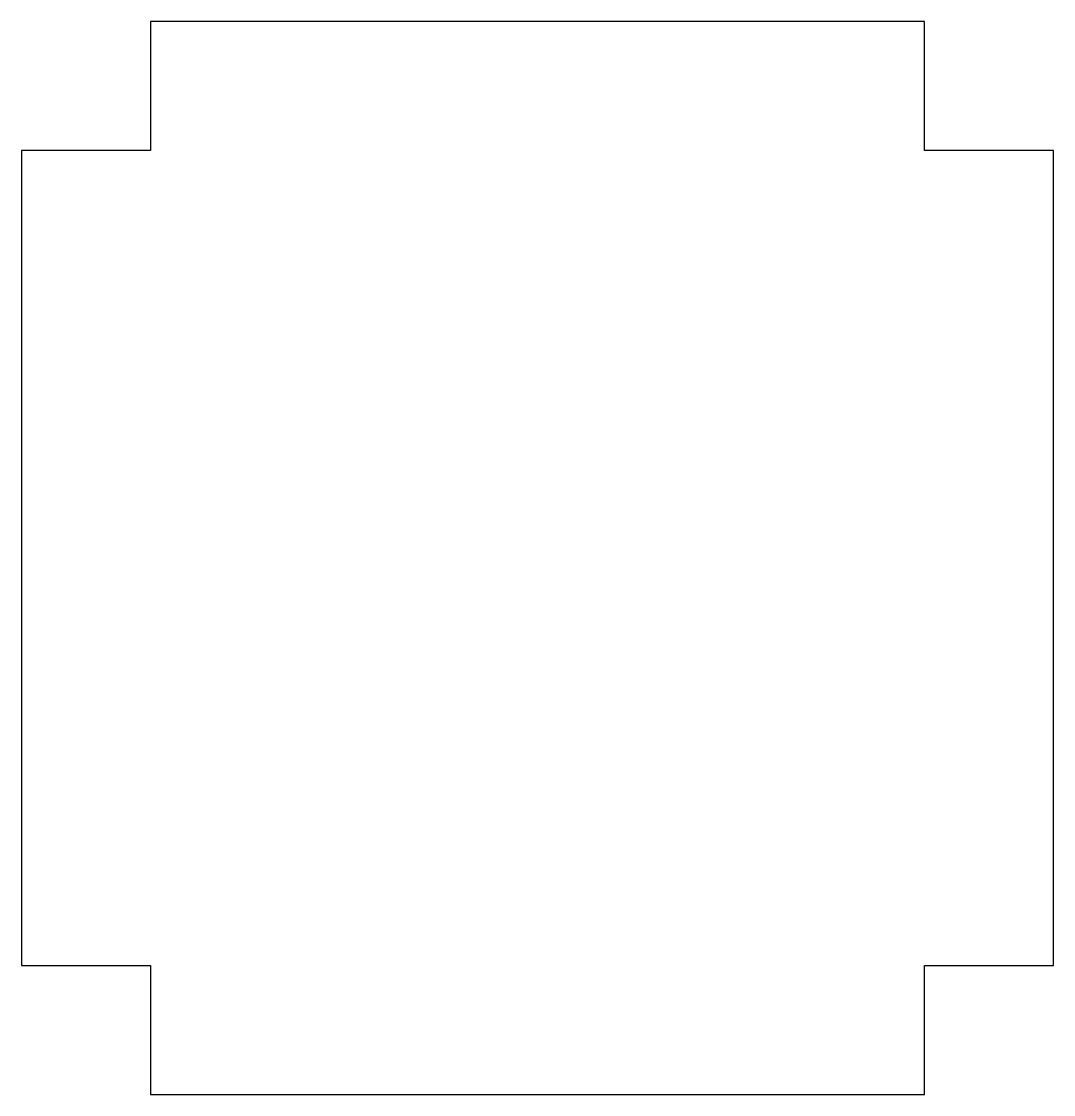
# Model space of a CAD drawing. Header units: inches. Extents: x 0 to 1, y -0.12 to 0.92.
import ezdxf

# ---------------------------------------------------------------- set-up
doc = ezdxf.new("R2010")
doc.units = ezdxf.units.IN
doc.header["$MEASUREMENT"] = 0

msp = doc.modelspace()

# ---------------------------------------------------------------- linework, layer by layer
msp.add_lwpolyline([(0.875, -0.125), (0.875, 0), (1, 0), (1, 0.79), (0.875, 0.79), (0.875, 0.915), (0.125, 0.915), (0.125, 0.79), (0, 0.79), (0, 0), (0.125, 0), (0.125, -0.125)], close=True)

doc.saveas('drawing.dxf')
